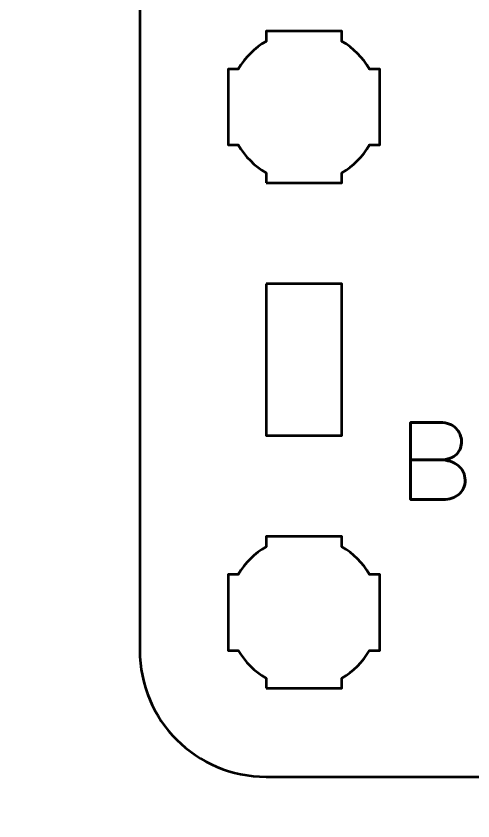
# Model space of a CAD drawing. Header units: centimetres. Extents: x -21 to 0, y -29.7 to 0.
# Drawn here: x -8.64 to -6.831, y -5.975 to -2.79 of the extents above; entities that cross this region are included whole.
import ezdxf

# ---------------------------------------------------------------- set-up
doc = ezdxf.new("R2010")
doc.units = ezdxf.units.CM
doc.header["$MEASUREMENT"] = 0
doc.layers.add('Layer 1', color=7, linetype='Continuous')

msp = doc.modelspace()

# ---------------------------------------------------------------- linework, layer by layer
at = {"layer": 'Layer 1', "color": 1, "lineweight": 53}
msp.add_open_spline([(-21.00003, -29.19995), (-21.00003, -29.19995), (-21.00003, -1.69992), (-21.00003, -1.69992), (-21.00003, -1.69992), (-21.00003, -1.61709), (-20.93286, -1.54992), (-20.85003, -1.54992), (-20.85003, -1.54992), (-20.7672, -1.54992), (-20.70003, -1.48275), (-20.70003, -1.39992), (-20.70003, -1.39992), (-20.70003, -1.31709), (-20.7672, -1.24992), (-20.85003, -1.24992), (-20.85003, -1.24992), (-20.93286, -1.24992), (-21.00003, -1.18275), (-21.00003, -1.09992), (-21.00003, -1.09992), (-21.00003, -1.09992), (-21.00003, -0.49992), (-21.00003, -0.49992), (-21.00003, -0.49992), (-21.00003, -0.22295), (-20.77694, 0.00004), (-20.49994, 0.00004), (-20.49994, 0.00004), (-20.49994, 0.00004), (-0.50008, 0.00004), (-0.50008, 0.00004), (-0.50008, 0.00004), (-0.22294, 0.00004), (0.00002, -0.22295), (0.00002, -0.49992), (0.00002, -0.49992), (0.00002, -0.49992), (0.00002, -29.19995), (0.00002, -29.19995), (0.00002, -29.19995), (0.00002, -29.47695), (-0.22294, -29.70004), (-0.50008, -29.70004), (-0.50008, -29.70004), (-0.50008, -29.70004), (-20.49994, -29.70004), (-20.49994, -29.70004), (-20.49994, -29.70004), (-20.77694, -29.70004), (-21.00003, -29.47695), (-21.00003, -29.19995)], degree=3, knots=[0, 0, 0, 0, 0.0769231, 0.0769231, 0.0769231, 0.0769231, 0.1538462, 0.1538462, 0.1538462, 0.1538462, 0.2307692, 0.2307692, 0.2307692, 0.2307692, 0.3076923, 0.3076923, 0.3076923, 0.3076923, 0.3846154, 0.3846154, 0.3846154, 0.3846154, 0.4615385, 0.4615385, 0.4615385, 0.4615385, 0.5384615, 0.5384615, 0.5384615, 0.5384615, 0.6153846, 0.6153846, 0.6153846, 0.6153846, 0.6923077, 0.6923077, 0.6923077, 0.6923077, 0.7692308, 0.7692308, 0.7692308, 0.7692308, 0.8461538, 0.8461538, 0.8461538, 0.8461538, 0.9230769, 0.9230769, 0.9230769, 0.9230769, 1, 1, 1, 1], dxfattribs=at)
at = {"layer": 'Layer 1', "color": 3, "lineweight": 53}
msp.add_open_spline([(-7.64992, -0.49997), (-7.64992, -0.49997), (-3.35005, -0.49997), (-3.35005, -0.49997), (-3.35005, -0.49997), (-3.07291, -0.49997), (-2.84995, -0.72306), (-2.84995, -1.00006), (-2.84995, -1.00006), (-2.84995, -1.00006), (-2.84995, -5.29993), (-2.84995, -5.29993), (-2.84995, -5.29993), (-2.84995, -5.57707), (-3.07291, -5.80003), (-3.35005, -5.80003), (-3.35005, -5.80003), (-3.35005, -5.80003), (-7.64992, -5.80003), (-7.64992, -5.80003), (-7.64992, -5.80003), (-7.92692, -5.80003), (-8.15001, -5.57707), (-8.15001, -5.29993), (-8.15001, -5.29993), (-8.15001, -5.29993), (-8.15001, -1.00006), (-8.15001, -1.00006), (-8.15001, -1.00006), (-8.15001, -0.72306), (-7.92692, -0.49997), (-7.64992, -0.49997)], degree=3, knots=[0, 0, 0, 0, 0.125, 0.125, 0.125, 0.125, 0.25, 0.25, 0.25, 0.25, 0.375, 0.375, 0.375, 0.375, 0.5, 0.5, 0.5, 0.5, 0.625, 0.625, 0.625, 0.625, 0.75, 0.75, 0.75, 0.75, 0.875, 0.875, 0.875, 0.875, 1, 1, 1, 1], dxfattribs=at)
at = {"layer": 'Layer 1', "lineweight": 53}
for points, knots in [([(-7.64997, -3.45006), (-7.64997, -3.45006), (-7.64997, -3.40988), (-7.64997, -3.40988), (-7.64997, -3.40988), (-7.69551, -3.38355), (-7.73347, -3.3456), (-7.75982, -3.30007), (-7.75982, -3.30007), (-7.75982, -3.30007), (-7.79997, -3.30007), (-7.79997, -3.30007), (-7.79997, -3.30007), (-7.79997, -3.30007), (-7.79997, -3.15155), (-7.79997, -3.15155), (-7.79997, -3.15155), (-7.79997, -3.15155), (-7.79999, -3.15), (-7.79999, -3.15), (-7.79999, -3.15), (-7.79999, -3.15), (-7.79997, -3.14845), (-7.79997, -3.14845), (-7.79997, -3.14845), (-7.79997, -3.14845), (-7.79997, -3.00006), (-7.79997, -3.00006), (-7.79997, -3.00006), (-7.79997, -3.00006), (-7.75987, -3.00006), (-7.75987, -3.00006), (-7.75987, -3.00006), (-7.73352, -2.95449), (-7.69553, -2.91649), (-7.64997, -2.89013), (-7.64997, -2.89013), (-7.64997, -2.89013), (-7.64997, -2.85005), (-7.64997, -2.85005), (-7.64997, -2.85005), (-7.64997, -2.85005), (-7.50463, -2.85005), (-7.50463, -2.85005), (-7.50463, -2.85005), (-7.50463, -2.85005), (-7.49999, -2.84999), (-7.49999, -2.84999), (-7.49999, -2.84999), (-7.49999, -2.84999), (-7.49534, -2.85005), (-7.49534, -2.85005), (-7.49534, -2.85005), (-7.49534, -2.85005), (-7.34996, -2.85005), (-7.34996, -2.85005), (-7.34996, -2.85005), (-7.34996, -2.85005), (-7.34996, -2.89013), (-7.34996, -2.89013), (-7.34996, -2.89013), (-7.30439, -2.91649), (-7.26642, -2.95449), (-7.24008, -3.00006), (-7.24008, -3.00006), (-7.24008, -3.00006), (-7.19996, -3.00006), (-7.19996, -3.00006), (-7.19996, -3.00006), (-7.19996, -3.00006), (-7.19996, -3.30007), (-7.19996, -3.30007), (-7.19996, -3.30007), (-7.19996, -3.30007), (-7.24013, -3.30007), (-7.24013, -3.30007), (-7.24013, -3.30007), (-7.26647, -3.3456), (-7.30443, -3.38355), (-7.34996, -3.40988), (-7.34996, -3.40988), (-7.34996, -3.40988), (-7.34996, -3.45006), (-7.34996, -3.45006), (-7.34996, -3.45006), (-7.34996, -3.45006), (-7.64997, -3.45006), (-7.64997, -3.45006)], [0, 0, 0, 0, 0.0454545, 0.0454545, 0.0454545, 0.0454545, 0.0909091, 0.0909091, 0.0909091, 0.0909091, 0.1363636, 0.1363636, 0.1363636, 0.1363636, 0.1818182, 0.1818182, 0.1818182, 0.1818182, 0.2272727, 0.2272727, 0.2272727, 0.2272727, 0.2727273, 0.2727273, 0.2727273, 0.2727273, 0.3181818, 0.3181818, 0.3181818, 0.3181818, 0.3636364, 0.3636364, 0.3636364, 0.3636364, 0.4090909, 0.4090909, 0.4090909, 0.4090909, 0.4545455, 0.4545455, 0.4545455, 0.4545455, 0.5, 0.5, 0.5, 0.5, 0.5454545, 0.5454545, 0.5454545, 0.5454545, 0.5909091, 0.5909091, 0.5909091, 0.5909091, 0.6363636, 0.6363636, 0.6363636, 0.6363636, 0.6818182, 0.6818182, 0.6818182, 0.6818182, 0.7272727, 0.7272727, 0.7272727, 0.7272727, 0.7727273, 0.7727273, 0.7727273, 0.7727273, 0.8181818, 0.8181818, 0.8181818, 0.8181818, 0.8636364, 0.8636364, 0.8636364, 0.8636364, 0.9090909, 0.9090909, 0.9090909, 0.9090909, 0.9545455, 0.9545455, 0.9545455, 0.9545455, 1, 1, 1, 1]), ([(-7.64992, -3.84998), (-7.64992, -3.84998), (-7.34991, -3.84998), (-7.34991, -3.84998), (-7.34991, -3.84998), (-7.34991, -3.84998), (-7.34991, -4.44998), (-7.34991, -4.44998), (-7.34991, -4.44998), (-7.34991, -4.44998), (-7.64992, -4.44998), (-7.64992, -4.44998), (-7.64992, -4.44998), (-7.64992, -4.44998), (-7.64992, -3.84998), (-7.64992, -3.84998)], [0, 0, 0, 0, 0.25, 0.25, 0.25, 0.25, 0.5, 0.5, 0.5, 0.5, 0.75, 0.75, 0.75, 0.75, 1, 1, 1, 1]), ([(-7.64997, -5.45006), (-7.64997, -5.45006), (-7.64997, -5.40988), (-7.64997, -5.40988), (-7.64997, -5.40988), (-7.69551, -5.38355), (-7.73347, -5.3456), (-7.75982, -5.30007), (-7.75982, -5.30007), (-7.75982, -5.30007), (-7.79997, -5.30007), (-7.79997, -5.30007), (-7.79997, -5.30007), (-7.79997, -5.30007), (-7.79997, -5.15155), (-7.79997, -5.15155), (-7.79997, -5.15155), (-7.79997, -5.15155), (-7.79999, -5.15), (-7.79999, -5.15), (-7.79999, -5.15), (-7.79999, -5.15), (-7.79997, -5.14845), (-7.79997, -5.14845), (-7.79997, -5.14845), (-7.79997, -5.14845), (-7.79997, -5.00006), (-7.79997, -5.00006), (-7.79997, -5.00006), (-7.79997, -5.00006), (-7.75987, -5.00006), (-7.75987, -5.00006), (-7.75987, -5.00006), (-7.73352, -4.95449), (-7.69553, -4.91649), (-7.64997, -4.89013), (-7.64997, -4.89013), (-7.64997, -4.89013), (-7.64997, -4.85005), (-7.64997, -4.85005), (-7.64997, -4.85005), (-7.64997, -4.85005), (-7.50463, -4.85005), (-7.50463, -4.85005), (-7.50463, -4.85005), (-7.50463, -4.85005), (-7.49999, -4.84999), (-7.49999, -4.84999), (-7.49999, -4.84999), (-7.49999, -4.84999), (-7.49534, -4.85005), (-7.49534, -4.85005), (-7.49534, -4.85005), (-7.49534, -4.85005), (-7.34996, -4.85005), (-7.34996, -4.85005), (-7.34996, -4.85005), (-7.34996, -4.85005), (-7.34996, -4.89013), (-7.34996, -4.89013), (-7.34996, -4.89013), (-7.30439, -4.91649), (-7.26642, -4.95449), (-7.24008, -5.00006), (-7.24008, -5.00006), (-7.24008, -5.00006), (-7.19996, -5.00006), (-7.19996, -5.00006), (-7.19996, -5.00006), (-7.19996, -5.00006), (-7.19996, -5.30007), (-7.19996, -5.30007), (-7.19996, -5.30007), (-7.19996, -5.30007), (-7.24013, -5.30007), (-7.24013, -5.30007), (-7.24013, -5.30007), (-7.26647, -5.3456), (-7.30443, -5.38355), (-7.34996, -5.40988), (-7.34996, -5.40988), (-7.34996, -5.40988), (-7.34996, -5.45006), (-7.34996, -5.45006), (-7.34996, -5.45006), (-7.34996, -5.45006), (-7.64997, -5.45006), (-7.64997, -5.45006)], [0, 0, 0, 0, 0.0454545, 0.0454545, 0.0454545, 0.0454545, 0.0909091, 0.0909091, 0.0909091, 0.0909091, 0.1363636, 0.1363636, 0.1363636, 0.1363636, 0.1818182, 0.1818182, 0.1818182, 0.1818182, 0.2272727, 0.2272727, 0.2272727, 0.2272727, 0.2727273, 0.2727273, 0.2727273, 0.2727273, 0.3181818, 0.3181818, 0.3181818, 0.3181818, 0.3636364, 0.3636364, 0.3636364, 0.3636364, 0.4090909, 0.4090909, 0.4090909, 0.4090909, 0.4545455, 0.4545455, 0.4545455, 0.4545455, 0.5, 0.5, 0.5, 0.5, 0.5454545, 0.5454545, 0.5454545, 0.5454545, 0.5909091, 0.5909091, 0.5909091, 0.5909091, 0.6363636, 0.6363636, 0.6363636, 0.6363636, 0.6818182, 0.6818182, 0.6818182, 0.6818182, 0.7272727, 0.7272727, 0.7272727, 0.7272727, 0.7727273, 0.7727273, 0.7727273, 0.7727273, 0.8181818, 0.8181818, 0.8181818, 0.8181818, 0.8636364, 0.8636364, 0.8636364, 0.8636364, 0.9090909, 0.9090909, 0.9090909, 0.9090909, 0.9545455, 0.9545455, 0.9545455, 0.9545455, 1, 1, 1, 1])]:
    msp.add_open_spline(points, degree=3, knots=knots, dxfattribs=at)
at = {"layer": 'Layer 1', "color": 5, "lineweight": 53}
msp.add_open_spline([(-7.07777, -4.54636), (-7.07777, -4.54636), (-6.96051, -4.54636), (-6.96051, -4.54636), (-6.96051, -4.54636), (-6.94527, -4.54629), (-6.93229, -4.54418), (-6.92135, -4.54001), (-6.92135, -4.54001), (-6.91048, -4.53592), (-6.90167, -4.53035), (-6.89482, -4.52336), (-6.89482, -4.52336), (-6.88798, -4.51638), (-6.88304, -4.50848), (-6.87993, -4.49973), (-6.87993, -4.49973), (-6.8769, -4.49105), (-6.87549, -4.48202), (-6.87584, -4.47271), (-6.87584, -4.47271), (-6.87627, -4.46339), (-6.87824, -4.45436), (-6.88177, -4.44554), (-6.88177, -4.44554), (-6.88523, -4.43672), (-6.89045, -4.42875), (-6.89729, -4.42162), (-6.89729, -4.42162), (-6.90413, -4.4145), (-6.91267, -4.40885), (-6.92304, -4.40469), (-6.92304, -4.40469), (-6.93342, -4.40046), (-6.94562, -4.39827), (-6.95966, -4.3982), (-6.95966, -4.3982), (-6.95966, -4.3982), (-7.07777, -4.3982), (-7.07777, -4.3982), (-7.07777, -4.3982), (-7.07777, -4.3982), (-7.07777, -4.70342), (-7.07777, -4.70342), (-7.07777, -4.70342), (-7.07777, -4.70342), (-6.94781, -4.70342), (-6.94781, -4.70342), (-6.94781, -4.70342), (-6.93567, -4.70342), (-6.92438, -4.70166), (-6.91394, -4.6982), (-6.91394, -4.6982), (-6.9035, -4.69467), (-6.8944, -4.68966), (-6.8865, -4.68296), (-6.8865, -4.68296), (-6.87866, -4.67633), (-6.87253, -4.66828), (-6.86815, -4.65876), (-6.86815, -4.65876), (-6.86378, -4.64923), (-6.86152, -4.63844), (-6.86145, -4.62637), (-6.86145, -4.62637), (-6.86173, -4.61424), (-6.86427, -4.6033), (-6.86914, -4.5935), (-6.86914, -4.5935), (-6.87401, -4.58369), (-6.88078, -4.57529), (-6.88953, -4.56824), (-6.88953, -4.56824), (-6.89828, -4.56125), (-6.90872, -4.55582), (-6.92072, -4.55208), (-6.92072, -4.55208), (-6.93271, -4.54834), (-6.94597, -4.54644), (-6.96051, -4.54636), (-6.96051, -4.54636), (-6.94597, -4.54644), (-6.93271, -4.54834), (-6.92072, -4.55208), (-6.92072, -4.55208), (-6.90872, -4.55582), (-6.89828, -4.56125), (-6.88953, -4.56824), (-6.88953, -4.56824), (-6.88078, -4.57529), (-6.87401, -4.58369), (-6.86914, -4.5935), (-6.86914, -4.5935), (-6.86427, -4.6033), (-6.86173, -4.61424), (-6.86145, -4.62637), (-6.86145, -4.62637), (-6.86152, -4.63844), (-6.86378, -4.64923), (-6.86815, -4.65876), (-6.86815, -4.65876), (-6.87253, -4.66828), (-6.87866, -4.67633), (-6.8865, -4.68296), (-6.8865, -4.68296), (-6.8944, -4.68966), (-6.9035, -4.69467), (-6.91394, -4.6982), (-6.91394, -4.6982), (-6.92438, -4.70166), (-6.93567, -4.70342), (-6.94781, -4.70342), (-6.94781, -4.70342), (-6.94781, -4.70342), (-7.07777, -4.70342), (-7.07777, -4.70342), (-7.07777, -4.70342), (-7.07777, -4.70342), (-7.07777, -4.3982), (-7.07777, -4.3982), (-7.07777, -4.3982), (-7.07777, -4.3982), (-6.95966, -4.3982), (-6.95966, -4.3982), (-6.95966, -4.3982), (-6.94562, -4.39827), (-6.93342, -4.40046), (-6.92304, -4.40469), (-6.92304, -4.40469), (-6.91267, -4.40885), (-6.90413, -4.4145), (-6.89729, -4.42162), (-6.89729, -4.42162), (-6.89045, -4.42875), (-6.88523, -4.43672), (-6.88177, -4.44554), (-6.88177, -4.44554), (-6.87824, -4.45436), (-6.87627, -4.46339), (-6.87584, -4.47271), (-6.87584, -4.47271), (-6.87549, -4.48202), (-6.8769, -4.49105), (-6.87993, -4.49973), (-6.87993, -4.49973), (-6.88304, -4.50848), (-6.88798, -4.51638), (-6.89482, -4.52336), (-6.89482, -4.52336), (-6.90167, -4.53035), (-6.91048, -4.53592), (-6.92135, -4.54001), (-6.92135, -4.54001), (-6.93229, -4.54418), (-6.94527, -4.54629), (-6.96051, -4.54636), (-6.96051, -4.54636), (-6.96051, -4.54636), (-7.07777, -4.54636), (-7.07777, -4.54636)], degree=3, knots=[0, 0, 0, 0, 0.025, 0.025, 0.025, 0.025, 0.05, 0.05, 0.05, 0.05, 0.075, 0.075, 0.075, 0.075, 0.1, 0.1, 0.1, 0.1, 0.125, 0.125, 0.125, 0.125, 0.15, 0.15, 0.15, 0.15, 0.175, 0.175, 0.175, 0.175, 0.2, 0.2, 0.2, 0.2, 0.225, 0.225, 0.225, 0.225, 0.25, 0.25, 0.25, 0.25, 0.275, 0.275, 0.275, 0.275, 0.3, 0.3, 0.3, 0.3, 0.325, 0.325, 0.325, 0.325, 0.35, 0.35, 0.35, 0.35, 0.375, 0.375, 0.375, 0.375, 0.4, 0.4, 0.4, 0.4, 0.425, 0.425, 0.425, 0.425, 0.45, 0.45, 0.45, 0.45, 0.475, 0.475, 0.475, 0.475, 0.5, 0.5, 0.5, 0.5, 0.525, 0.525, 0.525, 0.525, 0.55, 0.55, 0.55, 0.55, 0.575, 0.575, 0.575, 0.575, 0.6, 0.6, 0.6, 0.6, 0.625, 0.625, 0.625, 0.625, 0.65, 0.65, 0.65, 0.65, 0.675, 0.675, 0.675, 0.675, 0.7, 0.7, 0.7, 0.7, 0.725, 0.725, 0.725, 0.725, 0.75, 0.75, 0.75, 0.75, 0.775, 0.775, 0.775, 0.775, 0.8, 0.8, 0.8, 0.8, 0.825, 0.825, 0.825, 0.825, 0.85, 0.85, 0.85, 0.85, 0.875, 0.875, 0.875, 0.875, 0.9, 0.9, 0.9, 0.9, 0.925, 0.925, 0.925, 0.925, 0.95, 0.95, 0.95, 0.95, 0.975, 0.975, 0.975, 0.975, 1, 1, 1, 1], dxfattribs=at)

doc.saveas('drawing.dxf')
